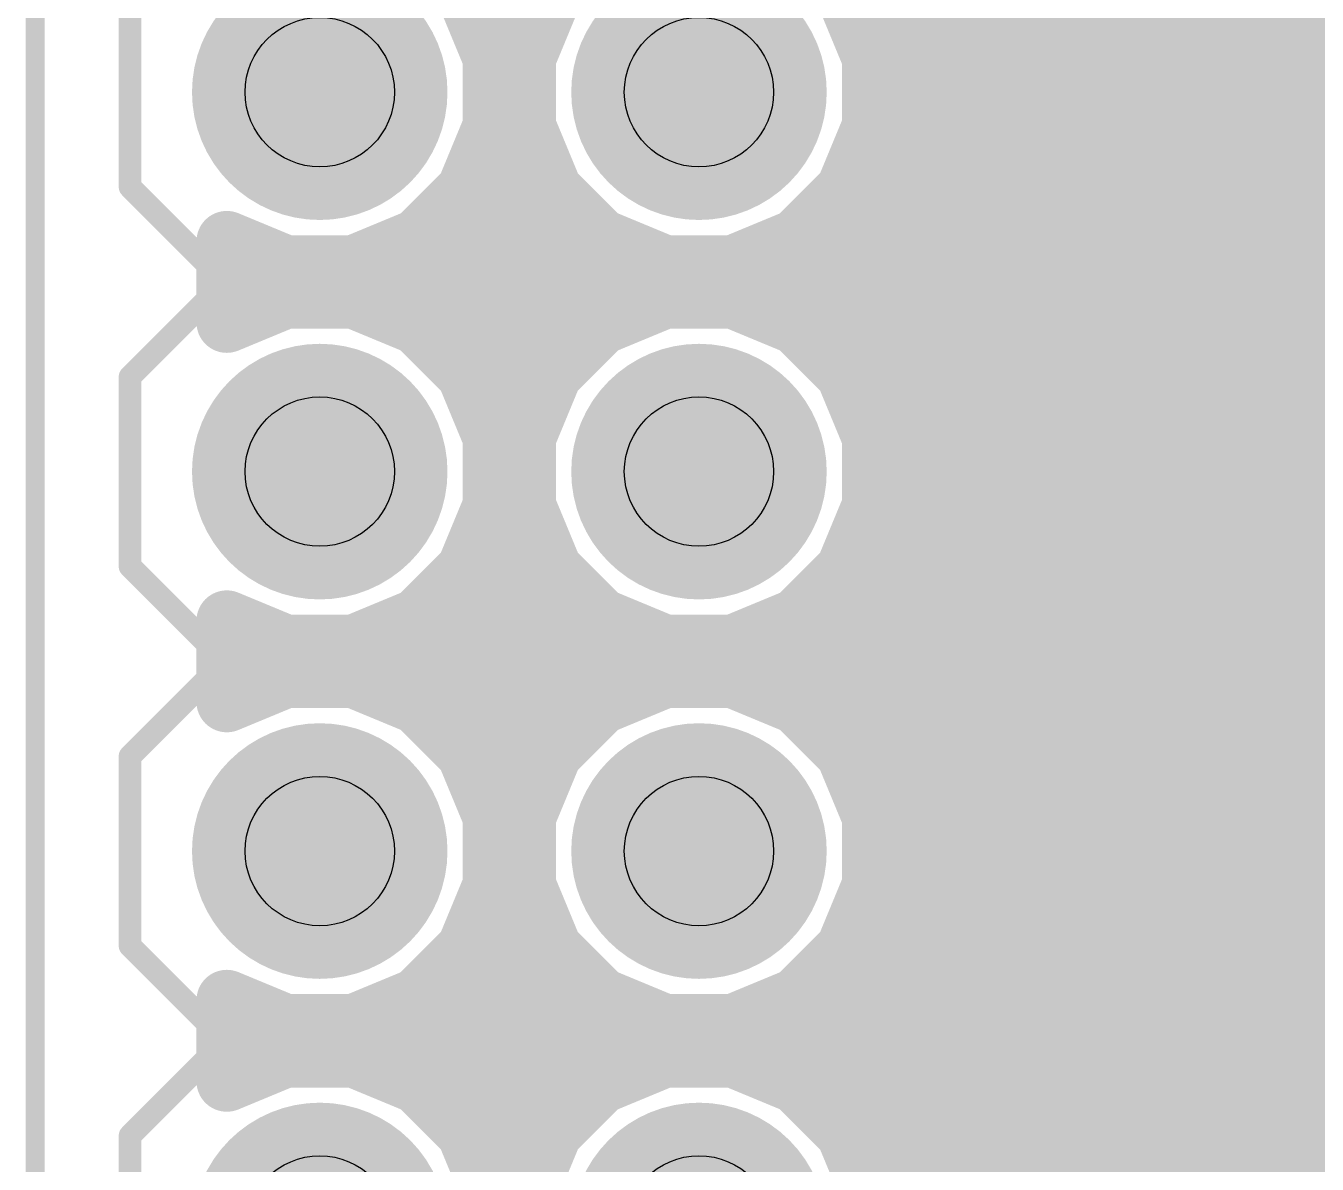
# Model space of a CAD drawing. Extents: x -0.1 to 54.7, y 0 to 86.4.
# Drawn here: x -0.06 to 8.59, y 24.57 to 32.19 of the extents above; entities that cross this region are included whole.
import ezdxf

# ---------------------------------------------------------------- set-up
doc = ezdxf.new("R2010")
doc.units = 0
for name, color, linetype in [('1', 22, 'CONTINUOUS'), ('16', 175, 'CONTINUOUS'), ('17', 82, 'CONTINUOUS'), ('20', 7, 'CONTINUOUS'), ('21', 253, 'CONTINUOUS'), ('29', 253, 'CONTINUOUS'), ('30', 253, 'CONTINUOUS'), ('44', 253, 'CONTINUOUS'), ('51', 253, 'CONTINUOUS')]:
    doc.layers.add(name, color=color, linetype=linetype)

# ---------------------------------------------------------------- blocks, each defined once
blk = doc.blocks.new('RECT')
blk.add_solid([(-0.5, -0.5), (0.5, -0.5), (-0.5, 0.5), (0.5, 0.5)])
blk = doc.blocks.new('ROUNDP')
at = {"const_width": 0.5}
blk.add_lwpolyline([(0, -0.25, 1), (0, 0.25, 1), (0, -0.25)], format="xyb", dxfattribs=at)

msp = doc.modelspace()

# ---------------------------------------------------------------- linework, layer by layer
at = {"layer": '1', "const_width": 0.4064}
for points in [[(3.0654, 31.9808), (2.8887, 32.4073)], [(3.4613, 32.4073), (3.2846, 31.9808)], [(5.6054, 31.9808), (5.4287, 32.4073)], [(3.0137, 32.1056), (3.3363, 32.1056)], [(5.5537, 32.1056), (15.4686, 32.1056)], [(3.0654, 31.5192), (3.0654, 31.9808)], [(3.2846, 31.9808), (3.2846, 31.5192)], [(5.6054, 31.5192), (5.6054, 31.9808)], [(3.0654, 31.6992), (3.2846, 31.6992)], [(5.6054, 31.6992), (15.4686, 31.6992)], [(2.8887, 31.0927), (3.0654, 31.5192)], [(3.2846, 31.5192), (3.4613, 31.0927)], [(5.4287, 31.0927), (5.6054, 31.5192)], [(2.9716, 31.2928), (3.3784, 31.2928)], [(5.5116, 31.2928), (15.4686, 31.2928)], [(2.5623, 30.7663), (2.8887, 31.0927)], [(3.4613, 31.0927), (3.7877, 30.7663)], [(5.1023, 30.7663), (5.4287, 31.0927)], [(2.6825, 30.8864), (3.6675, 30.8864)], [(5.2225, 30.8864), (15.4686, 30.8864)], [(2.1358, 30.5896), (2.5623, 30.7663)], [(3.7877, 30.7663), (4.2142, 30.5896)], [(4.6758, 30.5896), (5.1023, 30.7663)], [(1.2827, 30.2082), (1.2827, 30.7518)], [(1.2827, 30.7518), (1.6742, 30.5896)], [(1.6742, 30.5896), (2.1358, 30.5896)], [(4.2142, 30.5896), (4.6758, 30.5896)], [(1.2827, 30.48), (15.4686, 30.48)], [(1.6742, 30.3704), (1.2827, 30.2082)], [(2.1358, 30.3704), (1.6742, 30.3704)], [(2.5623, 30.1937), (2.1358, 30.3704)], [(4.2142, 30.3704), (3.7877, 30.1937)], [(4.6758, 30.3704), (4.2142, 30.3704)], [(5.1023, 30.1937), (4.6758, 30.3704)], [(2.8887, 29.8673), (2.5623, 30.1937)], [(3.7877, 30.1937), (3.4613, 29.8673)], [(5.4287, 29.8673), (5.1023, 30.1937)], [(2.6825, 30.0736), (3.6675, 30.0736)], [(5.2225, 30.0736), (15.4686, 30.0736)], [(3.0654, 29.4408), (2.8887, 29.8673)], [(3.4613, 29.8673), (3.2846, 29.4408)], [(5.6054, 29.4408), (5.4287, 29.8673)], [(2.9716, 29.6672), (3.3784, 29.6672)], [(5.5116, 29.6672), (15.4686, 29.6672)], [(3.0654, 28.9792), (3.0654, 29.4408)], [(3.2846, 29.4408), (3.2846, 28.9792)], [(5.6054, 28.9792), (5.6054, 29.4408)], [(3.0654, 29.2608), (3.2846, 29.2608)], [(5.6054, 29.2608), (15.4686, 29.2608)], [(2.8887, 28.5527), (3.0654, 28.9792)], [(3.2846, 28.9792), (3.4613, 28.5527)], [(5.4287, 28.5527), (5.6054, 28.9792)], [(3.0137, 28.8544), (3.3363, 28.8544)], [(5.5537, 28.8544), (15.5301, 28.8544)], [(2.5623, 28.2263), (2.8887, 28.5527)], [(3.4613, 28.5527), (3.7877, 28.2263)], [(5.1023, 28.2263), (5.4287, 28.5527)], [(2.7841, 28.448), (3.5659, 28.448)], [(5.3241, 28.448), (15.7992, 28.448)], [(1.2827, 27.6682), (1.2827, 28.2118)], [(1.2827, 28.2118), (1.6742, 28.0496)], [(2.1358, 28.0496), (2.5623, 28.2263)], [(3.7877, 28.2263), (4.2142, 28.0496)], [(4.6758, 28.0496), (5.1023, 28.2263)], [(1.2827, 28.0416), (16.2056, 28.0416)], [(1.6742, 28.0496), (2.1358, 28.0496)], [(4.2142, 28.0496), (4.6758, 28.0496)], [(1.6742, 27.8304), (1.2827, 27.6682)], [(2.1358, 27.8304), (1.6742, 27.8304)], [(2.5623, 27.6537), (2.1358, 27.8304)], [(4.2142, 27.8304), (3.7877, 27.6537)], [(4.6758, 27.8304), (4.2142, 27.8304)], [(5.1023, 27.6537), (4.6758, 27.8304)], [(2.8887, 27.3273), (2.5623, 27.6537)], [(3.7877, 27.6537), (3.4613, 27.3273)], [(5.4287, 27.3273), (5.1023, 27.6537)], [(2.5809, 27.6352), (3.7691, 27.6352)], [(5.1208, 27.6352), (16.612, 27.6352)], [(3.0654, 26.9008), (2.8887, 27.3273)], [(3.4613, 27.3273), (3.2846, 26.9008)], [(5.6054, 26.9008), (5.4287, 27.3273)], [(2.9295, 27.2288), (3.4205, 27.2288)], [(5.4695, 27.2288), (17.0184, 27.2288)], [(3.0654, 26.4392), (3.0654, 26.9008)], [(3.2846, 26.9008), (3.2846, 26.4392)], [(5.6054, 26.4392), (5.6054, 26.9008)], [(3.0654, 26.8224), (3.2846, 26.8224)], [(5.6054, 26.8224), (17.4248, 26.8224)], [(2.8887, 26.0127), (3.0654, 26.4392)], [(3.2846, 26.4392), (3.4613, 26.0127)], [(5.4287, 26.0127), (5.6054, 26.4392)], [(3.0558, 26.416), (3.2942, 26.416)], [(5.5958, 26.416), (17.8312, 26.416)], [(2.5623, 25.6863), (2.8887, 26.0127)], [(2.8857, 26.0096), (3.4643, 26.0096)], [(3.4613, 26.0127), (3.7877, 25.6863)], [(5.1023, 25.6863), (5.4287, 26.0127)], [(5.4257, 26.0096), (18.2376, 26.0096)], [(1.2827, 25.1282), (1.2827, 25.6718)], [(1.2827, 25.6718), (1.6742, 25.5096)], [(2.1358, 25.5096), (2.5623, 25.6863)], [(3.7877, 25.6863), (4.2142, 25.5096)], [(4.6758, 25.5096), (5.1023, 25.6863)], [(1.2827, 25.6032), (1.4482, 25.6032)], [(2.3618, 25.6032), (3.9882, 25.6032)], [(4.9018, 25.6032), (46.584, 25.6032)], [(1.6742, 25.5096), (2.1358, 25.5096)], [(4.2142, 25.5096), (4.6758, 25.5096)], [(1.6742, 25.2904), (1.2827, 25.1282)], [(2.1358, 25.2904), (1.6742, 25.2904)], [(2.5623, 25.1137), (2.1358, 25.2904)], [(4.2142, 25.2904), (3.7877, 25.1137)], [(4.6758, 25.2904), (4.2142, 25.2904)], [(5.1023, 25.1137), (4.6758, 25.2904)], [(1.2827, 25.1968), (1.4482, 25.1968)], [(2.3618, 25.1968), (3.9882, 25.1968)], [(4.9018, 25.1968), (46.9904, 25.1968)], [(2.8887, 24.7873), (2.5623, 25.1137)], [(3.7877, 25.1137), (3.4613, 24.7873)], [(5.4287, 24.7873), (5.1023, 25.1137)], [(2.8857, 24.7904), (3.4643, 24.7904)], [(3.0654, 24.3608), (2.8887, 24.7873)], [(3.4613, 24.7873), (3.2846, 24.3608)], [(5.4257, 24.7904), (47.3968, 24.7904)], [(5.6054, 24.3608), (5.4287, 24.7873)], [(3.0558, 24.384), (3.2942, 24.384)], [(5.5958, 24.384), (47.8032, 24.384)]]:
    msp.add_lwpolyline(points, dxfattribs=at)
at = {"layer": '1', "const_width": 0.2032}
for points in [[(3.0137, 32.2072, 1), (3.0137, 32.004)], [(3.3363, 32.004, 1), (3.3363, 32.2072)], [(5.5537, 32.2072, 1), (5.5537, 32.004)], [(3.167, 31.9808, 1), (2.9638, 31.9808)], [(3.3862, 31.9808, 1), (3.183, 31.9808)], [(5.707, 31.9808, 1), (5.5038, 31.9808)], [(2.9715, 31.9419, 1), (3.1593, 32.0197)], [(3.1907, 32.0197, 1), (3.3785, 31.9419)], [(5.5115, 31.9419, 1), (5.6993, 32.0197)], [(3.0654, 31.8008, 1), (3.0654, 31.5976)], [(3.2846, 31.5976, 1), (3.2846, 31.8008)], [(5.6054, 31.8008, 1), (5.6054, 31.5976)], [(3.1593, 31.4803, 1), (2.9715, 31.5581)], [(3.3785, 31.5581, 1), (3.1907, 31.4803)], [(5.6993, 31.4803, 1), (5.5115, 31.5581)], [(2.9638, 31.5192, 1), (3.167, 31.5192)], [(3.183, 31.5192, 1), (3.3862, 31.5192)], [(5.5038, 31.5192, 1), (5.707, 31.5192)], [(2.9716, 31.3944, 1), (2.9716, 31.1912)], [(3.3784, 31.1912, 1), (3.3784, 31.3944)], [(5.5116, 31.3944, 1), (5.5116, 31.1912)], [(2.7949, 31.1316, 1), (2.9826, 31.0538)], [(2.9606, 31.0208, 1), (2.8169, 31.1645)], [(3.5331, 31.1645, 1), (3.3894, 31.0208)], [(3.3674, 31.0538, 1), (3.5551, 31.1316)], [(5.3349, 31.1316, 1), (5.5226, 31.0538)], [(5.5006, 31.0208, 1), (5.3569, 31.1645)], [(2.6825, 30.988, 1), (2.6825, 30.7848)], [(3.6675, 30.7848, 1), (3.6675, 30.988)], [(5.2225, 30.988, 1), (5.2225, 30.7848)], [(2.6012, 30.6724, 1), (2.5234, 30.8601)], [(3.8266, 30.8601, 1), (3.7488, 30.6724)], [(5.1412, 30.6724, 1), (5.0634, 30.8601)], [(1.3843, 30.7518, 1), (1.1811, 30.7518)], [(1.3216, 30.8456, 1), (1.2438, 30.6579)], [(2.4905, 30.8381, 1), (2.6342, 30.6944)], [(3.7158, 30.6944, 1), (3.8595, 30.8381)], [(5.0305, 30.8381, 1), (5.1742, 30.6944)], [(1.6742, 30.6912, 1), (1.6742, 30.488)], [(2.1358, 30.488, 1), (2.1358, 30.6912)], [(4.2142, 30.6912, 1), (4.2142, 30.488)], [(4.6758, 30.488, 1), (4.6758, 30.6912)], [(1.6353, 30.4957, 1), (1.7131, 30.6835)], [(2.0969, 30.6835, 1), (2.1747, 30.4957)], [(4.1753, 30.4957, 1), (4.2531, 30.6835)], [(4.6369, 30.6835, 1), (4.7147, 30.4957)], [(1.2827, 30.5816, 1), (1.2827, 30.3784)], [(1.6742, 30.472, 1), (1.6742, 30.2688)], [(1.7131, 30.2765, 1), (1.6353, 30.4643)], [(2.1747, 30.4643, 1), (2.0969, 30.2765)], [(2.1358, 30.2688, 1), (2.1358, 30.472)], [(4.2142, 30.472, 1), (4.2142, 30.2688)], [(4.2531, 30.2765, 1), (4.1753, 30.4643)], [(4.7147, 30.4643, 1), (4.6369, 30.2765)], [(4.6758, 30.2688, 1), (4.6758, 30.472)], [(1.2438, 30.3021, 1), (1.3216, 30.1144)], [(2.6342, 30.2656, 1), (2.4905, 30.1219)], [(2.5234, 30.0999, 1), (2.6012, 30.2876)], [(3.7488, 30.2876, 1), (3.8266, 30.0999)], [(3.8595, 30.1219, 1), (3.7158, 30.2656)], [(5.1742, 30.2656, 1), (5.0305, 30.1219)], [(5.0634, 30.0999, 1), (5.1412, 30.2876)], [(1.1811, 30.2082, 1), (1.3843, 30.2082)], [(2.6825, 30.1752, 1), (2.6825, 29.972)], [(3.6675, 29.972, 1), (3.6675, 30.1752)], [(5.2225, 30.1752, 1), (5.2225, 29.972)], [(2.9826, 29.9062, 1), (2.7949, 29.8284)], [(2.8169, 29.7955, 1), (2.9606, 29.9392)], [(3.3894, 29.9392, 1), (3.5331, 29.7955)], [(3.5551, 29.8284, 1), (3.3674, 29.9062)], [(5.5226, 29.9062, 1), (5.3349, 29.8284)], [(5.3569, 29.7955, 1), (5.5006, 29.9392)], [(2.9716, 29.7688, 1), (2.9716, 29.5656)], [(3.3784, 29.5656, 1), (3.3784, 29.7688)], [(5.5116, 29.7688, 1), (5.5116, 29.5656)], [(3.167, 29.4408, 1), (2.9638, 29.4408)], [(2.9715, 29.4019, 1), (3.1593, 29.4797)], [(3.3862, 29.4408, 1), (3.183, 29.4408)], [(3.1907, 29.4797, 1), (3.3785, 29.4019)], [(5.707, 29.4408, 1), (5.5038, 29.4408)], [(5.5115, 29.4019, 1), (5.6993, 29.4797)], [(3.0654, 29.3624, 1), (3.0654, 29.1592)], [(3.2846, 29.1592, 1), (3.2846, 29.3624)], [(5.6054, 29.3624, 1), (5.6054, 29.1592)], [(3.1593, 28.9403, 1), (2.9715, 29.0181)], [(3.3785, 29.0181, 1), (3.1907, 28.9403)], [(5.6993, 28.9403, 1), (5.5115, 29.0181)], [(2.9638, 28.9792, 1), (3.167, 28.9792)], [(3.183, 28.9792, 1), (3.3862, 28.9792)], [(5.5038, 28.9792, 1), (5.707, 28.9792)], [(3.0137, 28.956, 1), (3.0137, 28.7528)], [(3.3363, 28.7528, 1), (3.3363, 28.956)], [(5.5537, 28.956, 1), (5.5537, 28.7528)], [(2.9606, 28.4808, 1), (2.8169, 28.6245)], [(3.5331, 28.6245, 1), (3.3894, 28.4808)], [(5.5006, 28.4808, 1), (5.3569, 28.6245)], [(2.7841, 28.5496, 1), (2.7841, 28.3464)], [(2.7949, 28.5916, 1), (2.9826, 28.5138)], [(3.3674, 28.5138, 1), (3.5551, 28.5916)], [(3.5659, 28.3464, 1), (3.5659, 28.5496)], [(5.3241, 28.5496, 1), (5.3241, 28.3464)], [(5.3349, 28.5916, 1), (5.5226, 28.5138)], [(1.3843, 28.2118, 1), (1.1811, 28.2118)], [(1.3216, 28.3056, 1), (1.2438, 28.1179)], [(2.4905, 28.2981, 1), (2.6342, 28.1544)], [(2.6012, 28.1324, 1), (2.5234, 28.3201)], [(3.8266, 28.3201, 1), (3.7488, 28.1324)], [(3.7158, 28.1544, 1), (3.8595, 28.2981)], [(5.0305, 28.2981, 1), (5.1742, 28.1544)], [(5.1412, 28.1324, 1), (5.0634, 28.3201)], [(1.2827, 28.1432, 1), (1.2827, 27.94)], [(1.6742, 28.1512, 1), (1.6742, 27.948)], [(1.6353, 27.9557, 1), (1.7131, 28.1435)], [(2.0969, 28.1435, 1), (2.1747, 27.9557)], [(2.1358, 27.948, 1), (2.1358, 28.1512)], [(4.2142, 28.1512, 1), (4.2142, 27.948)], [(4.1753, 27.9557, 1), (4.2531, 28.1435)], [(4.6369, 28.1435, 1), (4.7147, 27.9557)], [(4.6758, 27.948, 1), (4.6758, 28.1512)], [(1.6742, 27.932, 1), (1.6742, 27.7288)], [(1.7131, 27.7365, 1), (1.6353, 27.9243)], [(2.1747, 27.9243, 1), (2.0969, 27.7365)], [(2.1358, 27.7288, 1), (2.1358, 27.932)], [(4.2142, 27.932, 1), (4.2142, 27.7288)], [(4.2531, 27.7365, 1), (4.1753, 27.9243)], [(4.7147, 27.9243, 1), (4.6369, 27.7365)], [(4.6758, 27.7288, 1), (4.6758, 27.932)], [(1.2438, 27.7621, 1), (1.3216, 27.5744)], [(2.6342, 27.7256, 1), (2.4905, 27.5819)], [(3.8595, 27.5819, 1), (3.7158, 27.7256)], [(5.1742, 27.7256, 1), (5.0305, 27.5819)], [(1.1811, 27.6682, 1), (1.3843, 27.6682)], [(2.5809, 27.7368, 1), (2.5809, 27.5336)], [(2.5234, 27.5599, 1), (2.6012, 27.7476)], [(3.7488, 27.7476, 1), (3.8266, 27.5599)], [(3.7691, 27.5336, 1), (3.7691, 27.7368)], [(5.1208, 27.7368, 1), (5.1208, 27.5336)], [(5.0634, 27.5599, 1), (5.1412, 27.7476)], [(2.9826, 27.3662, 1), (2.7949, 27.2884)], [(3.5551, 27.2884, 1), (3.3674, 27.3662)], [(5.5226, 27.3662, 1), (5.3349, 27.2884)], [(2.8169, 27.2555, 1), (2.9606, 27.3992)], [(2.9295, 27.3304, 1), (2.9295, 27.1272)], [(3.3894, 27.3992, 1), (3.5331, 27.2555)], [(3.4205, 27.1272, 1), (3.4205, 27.3304)], [(5.3569, 27.2555, 1), (5.5006, 27.3992)], [(5.4695, 27.3304, 1), (5.4695, 27.1272)], [(3.167, 26.9008, 1), (2.9638, 26.9008)], [(3.3862, 26.9008, 1), (3.183, 26.9008)], [(5.707, 26.9008, 1), (5.5038, 26.9008)], [(3.0654, 26.924, 1), (3.0654, 26.7208)], [(2.9715, 26.8619, 1), (3.1593, 26.9397)], [(3.1907, 26.9397, 1), (3.3785, 26.8619)], [(3.2846, 26.7208, 1), (3.2846, 26.924)], [(5.6054, 26.924, 1), (5.6054, 26.7208)], [(5.5115, 26.8619, 1), (5.6993, 26.9397)], [(3.1593, 26.4003, 1), (2.9715, 26.4781)], [(3.3785, 26.4781, 1), (3.1907, 26.4003)], [(5.6993, 26.4003, 1), (5.5115, 26.4781)], [(3.0558, 26.5176, 1), (3.0558, 26.3144)], [(3.2942, 26.3144, 1), (3.2942, 26.5176)], [(5.5958, 26.5176, 1), (5.5958, 26.3144)], [(2.9638, 26.4392, 1), (3.167, 26.4392)], [(3.183, 26.4392, 1), (3.3862, 26.4392)], [(5.5038, 26.4392, 1), (5.707, 26.4392)], [(2.8857, 26.1112, 1), (2.8857, 25.908)], [(2.9606, 25.9408, 1), (2.8169, 26.0845)], [(3.5331, 26.0845, 1), (3.3894, 25.9408)], [(3.4643, 25.908, 1), (3.4643, 26.1112)], [(5.4257, 26.1112, 1), (5.4257, 25.908)], [(5.5006, 25.9408, 1), (5.3569, 26.0845)], [(2.7949, 26.0516, 1), (2.9826, 25.9738)], [(3.3674, 25.9738, 1), (3.5551, 26.0516)], [(5.3349, 26.0516, 1), (5.5226, 25.9738)], [(1.3843, 25.6718, 1), (1.1811, 25.6718)], [(1.3216, 25.7656, 1), (1.2438, 25.5779)], [(2.6012, 25.5924, 1), (2.5234, 25.7801)], [(3.8266, 25.7801, 1), (3.7488, 25.5924)], [(5.1412, 25.5924, 1), (5.0634, 25.7801)], [(1.2827, 25.7048, 1), (1.2827, 25.5016)], [(1.4482, 25.5016, 1), (1.4482, 25.7048)], [(2.3618, 25.7048, 1), (2.3618, 25.5016)], [(2.4905, 25.7581, 1), (2.6342, 25.6144)], [(3.7158, 25.6144, 1), (3.8595, 25.7581)], [(3.9882, 25.5016, 1), (3.9882, 25.7048)], [(4.9018, 25.7048, 1), (4.9018, 25.5016)], [(5.0305, 25.7581, 1), (5.1742, 25.6144)], [(1.6742, 25.6112, 1), (1.6742, 25.408)], [(1.6353, 25.4157, 1), (1.7131, 25.6035)], [(2.0969, 25.6035, 1), (2.1747, 25.4157)], [(2.1358, 25.408, 1), (2.1358, 25.6112)], [(4.2142, 25.6112, 1), (4.2142, 25.408)], [(4.1753, 25.4157, 1), (4.2531, 25.6035)], [(4.6369, 25.6035, 1), (4.7147, 25.4157)], [(4.6758, 25.408, 1), (4.6758, 25.6112)], [(1.6742, 25.392, 1), (1.6742, 25.1888)], [(1.7131, 25.1965, 1), (1.6353, 25.3843)], [(2.1747, 25.3843, 1), (2.0969, 25.1965)], [(2.1358, 25.1888, 1), (2.1358, 25.392)], [(4.2142, 25.392, 1), (4.2142, 25.1888)], [(4.2531, 25.1965, 1), (4.1753, 25.3843)], [(4.7147, 25.3843, 1), (4.6369, 25.1965)], [(4.6758, 25.1888, 1), (4.6758, 25.392)], [(1.2827, 25.2984, 1), (1.2827, 25.0952)], [(1.4482, 25.0952, 1), (1.4482, 25.2984)], [(2.3618, 25.2984, 1), (2.3618, 25.0952)], [(3.9882, 25.0952, 1), (3.9882, 25.2984)], [(4.9018, 25.2984, 1), (4.9018, 25.0952)], [(1.2438, 25.2221, 1), (1.3216, 25.0344)], [(2.6342, 25.1856, 1), (2.4905, 25.0419)], [(2.5234, 25.0199, 1), (2.6012, 25.2076)], [(3.7488, 25.2076, 1), (3.8266, 25.0199)], [(3.8595, 25.0419, 1), (3.7158, 25.1856)], [(5.1742, 25.1856, 1), (5.0305, 25.0419)], [(5.0634, 25.0199, 1), (5.1412, 25.2076)], [(1.1811, 25.1282, 1), (1.3843, 25.1282)], [(2.8857, 24.892, 1), (2.8857, 24.6888)], [(2.9826, 24.8262, 1), (2.7949, 24.7484)], [(2.8169, 24.7155, 1), (2.9606, 24.8592)], [(3.3894, 24.8592, 1), (3.5331, 24.7155)], [(3.5551, 24.7484, 1), (3.3674, 24.8262)], [(3.4643, 24.6888, 1), (3.4643, 24.892)], [(5.4257, 24.892, 1), (5.4257, 24.6888)], [(5.5226, 24.8262, 1), (5.3349, 24.7484)], [(5.3569, 24.7155, 1), (5.5006, 24.8592)], [(3.0558, 24.4856, 1), (3.0558, 24.2824)], [(3.2942, 24.2824, 1), (3.2942, 24.4856)], [(5.5958, 24.4856, 1), (5.5958, 24.2824)]]:
    msp.add_lwpolyline(points, format="xyb", dxfattribs=at)
at = {"layer": '16', "const_width": 0.4064}
for points in [[(3.0654, 31.9808), (2.8887, 32.4073)], [(3.4613, 32.4073), (3.2846, 31.9808)], [(5.6054, 31.9808), (5.4287, 32.4073)], [(3.0137, 32.1056), (3.3363, 32.1056)], [(5.5537, 32.1056), (49.0563, 32.1056)], [(3.0654, 31.5192), (3.0654, 31.9808)], [(3.2846, 31.9808), (3.2846, 31.5192)], [(5.6054, 31.5192), (5.6054, 31.9808)], [(3.0654, 31.6992), (3.2846, 31.6992)], [(5.6054, 31.6992), (49.0046, 31.6992)], [(2.8887, 31.0927), (3.0654, 31.5192)], [(3.2846, 31.5192), (3.4613, 31.0927)], [(5.4287, 31.0927), (5.6054, 31.5192)], [(2.9716, 31.2928), (3.3784, 31.2928)], [(5.5116, 31.2928), (49.0984, 31.2928)], [(2.5623, 30.7663), (2.8887, 31.0927)], [(3.4613, 31.0927), (3.7877, 30.7663)], [(5.1023, 30.7663), (5.4287, 31.0927)], [(2.6825, 30.8864), (3.6675, 30.8864)], [(5.2225, 30.8864), (49.3875, 30.8864)], [(2.1358, 30.5896), (2.5623, 30.7663)], [(3.7877, 30.7663), (4.2142, 30.5896)], [(4.6758, 30.5896), (5.1023, 30.7663)], [(1.2827, 30.2082), (1.2827, 30.7518)], [(1.2827, 30.7518), (1.6742, 30.5896)], [(1.6742, 30.5896), (2.1358, 30.5896)], [(4.2142, 30.5896), (4.6758, 30.5896)], [(1.2827, 30.48), (53.3273, 30.48)], [(1.6742, 30.3704), (1.2827, 30.2082)], [(2.1358, 30.3704), (1.6742, 30.3704)], [(2.5623, 30.1937), (2.1358, 30.3704)], [(4.2142, 30.3704), (3.7877, 30.1937)], [(4.6758, 30.3704), (4.2142, 30.3704)], [(5.1023, 30.1937), (4.6758, 30.3704)], [(2.8887, 29.8673), (2.5623, 30.1937)], [(3.7877, 30.1937), (3.4613, 29.8673)], [(5.4287, 29.8673), (5.1023, 30.1937)], [(2.6825, 30.0736), (3.6675, 30.0736)], [(5.2225, 30.0736), (49.3875, 30.0736)], [(3.0654, 29.4408), (2.8887, 29.8673)], [(3.4613, 29.8673), (3.2846, 29.4408)], [(5.6054, 29.4408), (5.4287, 29.8673)], [(2.9716, 29.6672), (3.3784, 29.6672)], [(5.5116, 29.6672), (49.0984, 29.6672)], [(3.0654, 28.9792), (3.0654, 29.4408)], [(3.2846, 29.4408), (3.2846, 28.9792)], [(5.6054, 28.9792), (5.6054, 29.4408)], [(3.0654, 29.2608), (3.2846, 29.2608)], [(5.6054, 29.2608), (49.0046, 29.2608)], [(2.8887, 28.5527), (3.0654, 28.9792)], [(3.2846, 28.9792), (3.4613, 28.5527)], [(5.4287, 28.5527), (5.6054, 28.9792)], [(3.0137, 28.8544), (3.3363, 28.8544)], [(5.5537, 28.8544), (49.0563, 28.8544)], [(2.5623, 28.2263), (2.8887, 28.5527)], [(3.4613, 28.5527), (3.7877, 28.2263)], [(5.1023, 28.2263), (5.4287, 28.5527)], [(2.7841, 28.448), (3.5659, 28.448)], [(5.3241, 28.448), (49.2859, 28.448)], [(1.2827, 27.6682), (1.2827, 28.2118)], [(1.2827, 28.2118), (1.6742, 28.0496)], [(2.1358, 28.0496), (2.5623, 28.2263)], [(3.7877, 28.2263), (4.2142, 28.0496)], [(4.6758, 28.0496), (5.1023, 28.2263)], [(1.2827, 28.0416), (53.3273, 28.0416)], [(1.6742, 28.0496), (2.1358, 28.0496)], [(4.2142, 28.0496), (4.6758, 28.0496)], [(1.6742, 27.8304), (1.2827, 27.6682)], [(2.1358, 27.8304), (1.6742, 27.8304)], [(2.5623, 27.6537), (2.1358, 27.8304)], [(4.2142, 27.8304), (3.7877, 27.6537)], [(4.6758, 27.8304), (4.2142, 27.8304)], [(5.1023, 27.6537), (4.6758, 27.8304)], [(2.8887, 27.3273), (2.5623, 27.6537)], [(3.7877, 27.6537), (3.4613, 27.3273)], [(5.4287, 27.3273), (5.1023, 27.6537)], [(2.5809, 27.6352), (3.7691, 27.6352)], [(5.1208, 27.6352), (49.4891, 27.6352)], [(3.0654, 26.9008), (2.8887, 27.3273)], [(3.4613, 27.3273), (3.2846, 26.9008)], [(5.6054, 26.9008), (5.4287, 27.3273)], [(2.9295, 27.2288), (3.4205, 27.2288)], [(5.4695, 27.2288), (49.1405, 27.2288)], [(3.0654, 26.4392), (3.0654, 26.9008)], [(3.2846, 26.9008), (3.2846, 26.4392)], [(5.6054, 26.4392), (5.6054, 26.9008)], [(3.0654, 26.8224), (3.2846, 26.8224)], [(5.6054, 26.8224), (49.0046, 26.8224)], [(2.8887, 26.0127), (3.0654, 26.4392)], [(3.2846, 26.4392), (3.4613, 26.0127)], [(5.4287, 26.0127), (5.6054, 26.4392)], [(3.0558, 26.416), (3.2942, 26.416)], [(5.5958, 26.416), (49.0142, 26.416)], [(2.5623, 25.6863), (2.8887, 26.0127)], [(2.8857, 26.0096), (3.4643, 26.0096)], [(3.4613, 26.0127), (3.7877, 25.6863)], [(5.1023, 25.6863), (5.4287, 26.0127)], [(5.4257, 26.0096), (49.1843, 26.0096)], [(1.2827, 25.1282), (1.2827, 25.6718)], [(1.2827, 25.6718), (1.6742, 25.5096)], [(2.1358, 25.5096), (2.5623, 25.6863)], [(3.7877, 25.6863), (4.2142, 25.5096)], [(4.6758, 25.5096), (5.1023, 25.6863)], [(1.2827, 25.6032), (1.4482, 25.6032)], [(2.3618, 25.6032), (3.9882, 25.6032)], [(4.9018, 25.6032), (49.7082, 25.6032)], [(1.6742, 25.5096), (2.1358, 25.5096)], [(4.2142, 25.5096), (4.6758, 25.5096)], [(1.6742, 25.2904), (1.2827, 25.1282)], [(2.1358, 25.2904), (1.6742, 25.2904)], [(2.5623, 25.1137), (2.1358, 25.2904)], [(4.2142, 25.2904), (3.7877, 25.1137)], [(4.6758, 25.2904), (4.2142, 25.2904)], [(5.1023, 25.1137), (4.6758, 25.2904)], [(1.2827, 25.1968), (1.4482, 25.1968)], [(2.3618, 25.1968), (3.9882, 25.1968)], [(4.9018, 25.1968), (49.7082, 25.1968)], [(2.8887, 24.7873), (2.5623, 25.1137)], [(3.7877, 25.1137), (3.4613, 24.7873)], [(5.4287, 24.7873), (5.1023, 25.1137)], [(2.8857, 24.7904), (3.4643, 24.7904)], [(3.0654, 24.3608), (2.8887, 24.7873)], [(3.4613, 24.7873), (3.2846, 24.3608)], [(5.4257, 24.7904), (49.1843, 24.7904)], [(5.6054, 24.3608), (5.4287, 24.7873)], [(3.0558, 24.384), (3.2942, 24.384)], [(5.5958, 24.384), (49.0142, 24.384)]]:
    msp.add_lwpolyline(points, dxfattribs=at)
at = {"layer": '16', "const_width": 0.2032}
for points in [[(3.0137, 32.2072, 1), (3.0137, 32.004)], [(3.3363, 32.004, 1), (3.3363, 32.2072)], [(5.5537, 32.2072, 1), (5.5537, 32.004)], [(3.167, 31.9808, 1), (2.9638, 31.9808)], [(3.3862, 31.9808, 1), (3.183, 31.9808)], [(5.707, 31.9808, 1), (5.5038, 31.9808)], [(2.9715, 31.9419, 1), (3.1593, 32.0197)], [(3.1907, 32.0197, 1), (3.3785, 31.9419)], [(5.5115, 31.9419, 1), (5.6993, 32.0197)], [(3.0654, 31.8008, 1), (3.0654, 31.5976)], [(3.2846, 31.5976, 1), (3.2846, 31.8008)], [(5.6054, 31.8008, 1), (5.6054, 31.5976)], [(3.1593, 31.4803, 1), (2.9715, 31.5581)], [(3.3785, 31.5581, 1), (3.1907, 31.4803)], [(5.6993, 31.4803, 1), (5.5115, 31.5581)], [(2.9638, 31.5192, 1), (3.167, 31.5192)], [(3.183, 31.5192, 1), (3.3862, 31.5192)], [(5.5038, 31.5192, 1), (5.707, 31.5192)], [(2.9716, 31.3944, 1), (2.9716, 31.1912)], [(3.3784, 31.1912, 1), (3.3784, 31.3944)], [(5.5116, 31.3944, 1), (5.5116, 31.1912)], [(2.7949, 31.1316, 1), (2.9826, 31.0538)], [(2.9606, 31.0208, 1), (2.8169, 31.1645)], [(3.5331, 31.1645, 1), (3.3894, 31.0208)], [(3.3674, 31.0538, 1), (3.5551, 31.1316)], [(5.3349, 31.1316, 1), (5.5226, 31.0538)], [(5.5006, 31.0208, 1), (5.3569, 31.1645)], [(2.6825, 30.988, 1), (2.6825, 30.7848)], [(3.6675, 30.7848, 1), (3.6675, 30.988)], [(5.2225, 30.988, 1), (5.2225, 30.7848)], [(2.6012, 30.6724, 1), (2.5234, 30.8601)], [(3.8266, 30.8601, 1), (3.7488, 30.6724)], [(5.1412, 30.6724, 1), (5.0634, 30.8601)], [(1.3843, 30.7518, 1), (1.1811, 30.7518)], [(1.3216, 30.8456, 1), (1.2438, 30.6579)], [(2.4905, 30.8381, 1), (2.6342, 30.6944)], [(3.7158, 30.6944, 1), (3.8595, 30.8381)], [(5.0305, 30.8381, 1), (5.1742, 30.6944)], [(1.6742, 30.6912, 1), (1.6742, 30.488)], [(2.1358, 30.488, 1), (2.1358, 30.6912)], [(4.2142, 30.6912, 1), (4.2142, 30.488)], [(4.6758, 30.488, 1), (4.6758, 30.6912)], [(1.6353, 30.4957, 1), (1.7131, 30.6835)], [(2.0969, 30.6835, 1), (2.1747, 30.4957)], [(4.1753, 30.4957, 1), (4.2531, 30.6835)], [(4.6369, 30.6835, 1), (4.7147, 30.4957)], [(1.2827, 30.5816, 1), (1.2827, 30.3784)], [(1.6742, 30.472, 1), (1.6742, 30.2688)], [(1.7131, 30.2765, 1), (1.6353, 30.4643)], [(2.1747, 30.4643, 1), (2.0969, 30.2765)], [(2.1358, 30.2688, 1), (2.1358, 30.472)], [(4.2142, 30.472, 1), (4.2142, 30.2688)], [(4.2531, 30.2765, 1), (4.1753, 30.4643)], [(4.7147, 30.4643, 1), (4.6369, 30.2765)], [(4.6758, 30.2688, 1), (4.6758, 30.472)], [(1.2438, 30.3021, 1), (1.3216, 30.1144)], [(2.6342, 30.2656, 1), (2.4905, 30.1219)], [(2.5234, 30.0999, 1), (2.6012, 30.2876)], [(3.7488, 30.2876, 1), (3.8266, 30.0999)], [(3.8595, 30.1219, 1), (3.7158, 30.2656)], [(5.1742, 30.2656, 1), (5.0305, 30.1219)], [(5.0634, 30.0999, 1), (5.1412, 30.2876)], [(1.1811, 30.2082, 1), (1.3843, 30.2082)], [(2.6825, 30.1752, 1), (2.6825, 29.972)], [(3.6675, 29.972, 1), (3.6675, 30.1752)], [(5.2225, 30.1752, 1), (5.2225, 29.972)], [(2.9826, 29.9062, 1), (2.7949, 29.8284)], [(2.8169, 29.7955, 1), (2.9606, 29.9392)], [(3.3894, 29.9392, 1), (3.5331, 29.7955)], [(3.5551, 29.8284, 1), (3.3674, 29.9062)], [(5.5226, 29.9062, 1), (5.3349, 29.8284)], [(5.3569, 29.7955, 1), (5.5006, 29.9392)], [(2.9716, 29.7688, 1), (2.9716, 29.5656)], [(3.3784, 29.5656, 1), (3.3784, 29.7688)], [(5.5116, 29.7688, 1), (5.5116, 29.5656)], [(3.167, 29.4408, 1), (2.9638, 29.4408)], [(2.9715, 29.4019, 1), (3.1593, 29.4797)], [(3.3862, 29.4408, 1), (3.183, 29.4408)], [(3.1907, 29.4797, 1), (3.3785, 29.4019)], [(5.707, 29.4408, 1), (5.5038, 29.4408)], [(5.5115, 29.4019, 1), (5.6993, 29.4797)], [(3.0654, 29.3624, 1), (3.0654, 29.1592)], [(3.2846, 29.1592, 1), (3.2846, 29.3624)], [(5.6054, 29.3624, 1), (5.6054, 29.1592)], [(3.1593, 28.9403, 1), (2.9715, 29.0181)], [(3.3785, 29.0181, 1), (3.1907, 28.9403)], [(5.6993, 28.9403, 1), (5.5115, 29.0181)], [(2.9638, 28.9792, 1), (3.167, 28.9792)], [(3.183, 28.9792, 1), (3.3862, 28.9792)], [(5.5038, 28.9792, 1), (5.707, 28.9792)], [(3.0137, 28.956, 1), (3.0137, 28.7528)], [(3.3363, 28.7528, 1), (3.3363, 28.956)], [(5.5537, 28.956, 1), (5.5537, 28.7528)], [(2.9606, 28.4808, 1), (2.8169, 28.6245)], [(3.5331, 28.6245, 1), (3.3894, 28.4808)], [(5.5006, 28.4808, 1), (5.3569, 28.6245)], [(2.7841, 28.5496, 1), (2.7841, 28.3464)], [(2.7949, 28.5916, 1), (2.9826, 28.5138)], [(3.3674, 28.5138, 1), (3.5551, 28.5916)], [(3.5659, 28.3464, 1), (3.5659, 28.5496)], [(5.3241, 28.5496, 1), (5.3241, 28.3464)], [(5.3349, 28.5916, 1), (5.5226, 28.5138)], [(1.3843, 28.2118, 1), (1.1811, 28.2118)], [(1.3216, 28.3056, 1), (1.2438, 28.1179)], [(2.4905, 28.2981, 1), (2.6342, 28.1544)], [(2.6012, 28.1324, 1), (2.5234, 28.3201)], [(3.8266, 28.3201, 1), (3.7488, 28.1324)], [(3.7158, 28.1544, 1), (3.8595, 28.2981)], [(5.0305, 28.2981, 1), (5.1742, 28.1544)], [(5.1412, 28.1324, 1), (5.0634, 28.3201)], [(1.2827, 28.1432, 1), (1.2827, 27.94)], [(1.6742, 28.1512, 1), (1.6742, 27.948)], [(1.6353, 27.9557, 1), (1.7131, 28.1435)], [(2.0969, 28.1435, 1), (2.1747, 27.9557)], [(2.1358, 27.948, 1), (2.1358, 28.1512)], [(4.2142, 28.1512, 1), (4.2142, 27.948)], [(4.1753, 27.9557, 1), (4.2531, 28.1435)], [(4.6369, 28.1435, 1), (4.7147, 27.9557)], [(4.6758, 27.948, 1), (4.6758, 28.1512)], [(1.6742, 27.932, 1), (1.6742, 27.7288)], [(1.7131, 27.7365, 1), (1.6353, 27.9243)], [(2.1747, 27.9243, 1), (2.0969, 27.7365)], [(2.1358, 27.7288, 1), (2.1358, 27.932)], [(4.2142, 27.932, 1), (4.2142, 27.7288)], [(4.2531, 27.7365, 1), (4.1753, 27.9243)], [(4.7147, 27.9243, 1), (4.6369, 27.7365)], [(4.6758, 27.7288, 1), (4.6758, 27.932)], [(1.2438, 27.7621, 1), (1.3216, 27.5744)], [(2.6342, 27.7256, 1), (2.4905, 27.5819)], [(3.8595, 27.5819, 1), (3.7158, 27.7256)], [(5.1742, 27.7256, 1), (5.0305, 27.5819)], [(1.1811, 27.6682, 1), (1.3843, 27.6682)], [(2.5809, 27.7368, 1), (2.5809, 27.5336)], [(2.5234, 27.5599, 1), (2.6012, 27.7476)], [(3.7488, 27.7476, 1), (3.8266, 27.5599)], [(3.7691, 27.5336, 1), (3.7691, 27.7368)], [(5.1208, 27.7368, 1), (5.1208, 27.5336)], [(5.0634, 27.5599, 1), (5.1412, 27.7476)], [(2.9826, 27.3662, 1), (2.7949, 27.2884)], [(3.5551, 27.2884, 1), (3.3674, 27.3662)], [(5.5226, 27.3662, 1), (5.3349, 27.2884)], [(2.8169, 27.2555, 1), (2.9606, 27.3992)], [(2.9295, 27.3304, 1), (2.9295, 27.1272)], [(3.3894, 27.3992, 1), (3.5331, 27.2555)], [(3.4205, 27.1272, 1), (3.4205, 27.3304)], [(5.3569, 27.2555, 1), (5.5006, 27.3992)], [(5.4695, 27.3304, 1), (5.4695, 27.1272)], [(3.167, 26.9008, 1), (2.9638, 26.9008)], [(3.3862, 26.9008, 1), (3.183, 26.9008)], [(5.707, 26.9008, 1), (5.5038, 26.9008)], [(3.0654, 26.924, 1), (3.0654, 26.7208)], [(2.9715, 26.8619, 1), (3.1593, 26.9397)], [(3.1907, 26.9397, 1), (3.3785, 26.8619)], [(3.2846, 26.7208, 1), (3.2846, 26.924)], [(5.6054, 26.924, 1), (5.6054, 26.7208)], [(5.5115, 26.8619, 1), (5.6993, 26.9397)], [(3.1593, 26.4003, 1), (2.9715, 26.4781)], [(3.3785, 26.4781, 1), (3.1907, 26.4003)], [(5.6993, 26.4003, 1), (5.5115, 26.4781)], [(3.0558, 26.5176, 1), (3.0558, 26.3144)], [(3.2942, 26.3144, 1), (3.2942, 26.5176)], [(5.5958, 26.5176, 1), (5.5958, 26.3144)], [(2.9638, 26.4392, 1), (3.167, 26.4392)], [(3.183, 26.4392, 1), (3.3862, 26.4392)], [(5.5038, 26.4392, 1), (5.707, 26.4392)], [(2.8857, 26.1112, 1), (2.8857, 25.908)], [(2.9606, 25.9408, 1), (2.8169, 26.0845)], [(3.5331, 26.0845, 1), (3.3894, 25.9408)], [(3.4643, 25.908, 1), (3.4643, 26.1112)], [(5.4257, 26.1112, 1), (5.4257, 25.908)], [(5.5006, 25.9408, 1), (5.3569, 26.0845)], [(2.7949, 26.0516, 1), (2.9826, 25.9738)], [(3.3674, 25.9738, 1), (3.5551, 26.0516)], [(5.3349, 26.0516, 1), (5.5226, 25.9738)], [(1.3843, 25.6718, 1), (1.1811, 25.6718)], [(1.3216, 25.7656, 1), (1.2438, 25.5779)], [(2.6012, 25.5924, 1), (2.5234, 25.7801)], [(3.8266, 25.7801, 1), (3.7488, 25.5924)], [(5.1412, 25.5924, 1), (5.0634, 25.7801)], [(1.2827, 25.7048, 1), (1.2827, 25.5016)], [(1.4482, 25.5016, 1), (1.4482, 25.7048)], [(2.3618, 25.7048, 1), (2.3618, 25.5016)], [(2.4905, 25.7581, 1), (2.6342, 25.6144)], [(3.7158, 25.6144, 1), (3.8595, 25.7581)], [(3.9882, 25.5016, 1), (3.9882, 25.7048)], [(4.9018, 25.7048, 1), (4.9018, 25.5016)], [(5.0305, 25.7581, 1), (5.1742, 25.6144)], [(1.6742, 25.6112, 1), (1.6742, 25.408)], [(1.6353, 25.4157, 1), (1.7131, 25.6035)], [(2.0969, 25.6035, 1), (2.1747, 25.4157)], [(2.1358, 25.408, 1), (2.1358, 25.6112)], [(4.2142, 25.6112, 1), (4.2142, 25.408)], [(4.1753, 25.4157, 1), (4.2531, 25.6035)], [(4.6369, 25.6035, 1), (4.7147, 25.4157)], [(4.6758, 25.408, 1), (4.6758, 25.6112)], [(1.6742, 25.392, 1), (1.6742, 25.1888)], [(1.7131, 25.1965, 1), (1.6353, 25.3843)], [(2.1747, 25.3843, 1), (2.0969, 25.1965)], [(2.1358, 25.1888, 1), (2.1358, 25.392)], [(4.2142, 25.392, 1), (4.2142, 25.1888)], [(4.2531, 25.1965, 1), (4.1753, 25.3843)], [(4.7147, 25.3843, 1), (4.6369, 25.1965)], [(4.6758, 25.1888, 1), (4.6758, 25.392)], [(1.2827, 25.2984, 1), (1.2827, 25.0952)], [(1.4482, 25.0952, 1), (1.4482, 25.2984)], [(2.3618, 25.2984, 1), (2.3618, 25.0952)], [(3.9882, 25.0952, 1), (3.9882, 25.2984)], [(4.9018, 25.2984, 1), (4.9018, 25.0952)], [(1.2438, 25.2221, 1), (1.3216, 25.0344)], [(2.6342, 25.1856, 1), (2.4905, 25.0419)], [(2.5234, 25.0199, 1), (2.6012, 25.2076)], [(3.7488, 25.2076, 1), (3.8266, 25.0199)], [(3.8595, 25.0419, 1), (3.7158, 25.1856)], [(5.1742, 25.1856, 1), (5.0305, 25.0419)], [(5.0634, 25.0199, 1), (5.1412, 25.2076)], [(1.1811, 25.1282, 1), (1.3843, 25.1282)], [(2.8857, 24.892, 1), (2.8857, 24.6888)], [(2.9826, 24.8262, 1), (2.7949, 24.7484)], [(2.8169, 24.7155, 1), (2.9606, 24.8592)], [(3.3894, 24.8592, 1), (3.5331, 24.7155)], [(3.5551, 24.7484, 1), (3.3674, 24.8262)], [(3.4643, 24.6888, 1), (3.4643, 24.892)], [(5.4257, 24.892, 1), (5.4257, 24.6888)], [(5.5226, 24.8262, 1), (5.3349, 24.7484)], [(5.3569, 24.7155, 1), (5.5006, 24.8592)], [(3.0558, 24.4856, 1), (3.0558, 24.2824)], [(3.2942, 24.2824, 1), (3.2942, 24.4856)], [(5.5958, 24.4856, 1), (5.5958, 24.2824)]]:
    msp.add_lwpolyline(points, format="xyb", dxfattribs=at)
at = {"layer": '20', "const_width": 0.127}
msp.add_lwpolyline([(0, 73.66), (0, 14.605)], dxfattribs=at)
at = {"layer": '21', "const_width": 0.1524}
for points in [[(0.635, 31.115), (0.635, 32.385)], [(5.715, 31.115), (5.715, 32.385)], [(1.27, 30.48), (0.635, 31.115)], [(5.08, 30.48), (5.715, 31.115)], [(0.635, 29.845), (1.27, 30.48)], [(1.27, 30.48), (5.08, 30.48)], [(5.715, 29.845), (5.08, 30.48)], [(0.635, 28.575), (0.635, 29.845)], [(5.715, 28.575), (5.715, 29.845)], [(1.27, 27.94), (0.635, 28.575)], [(5.08, 27.94), (5.715, 28.575)], [(0.635, 27.305), (1.27, 27.94)], [(1.27, 27.94), (5.08, 27.94)], [(5.715, 27.305), (5.08, 27.94)], [(0.635, 26.035), (0.635, 27.305)], [(5.715, 26.035), (5.715, 27.305)], [(1.27, 25.4), (0.635, 26.035)], [(5.08, 25.4), (5.715, 26.035)], [(0.635, 24.765), (1.27, 25.4)], [(1.27, 25.4), (5.08, 25.4)], [(5.715, 24.765), (5.08, 25.4)], [(0.635, 23.495), (0.635, 24.765)], [(5.715, 23.495), (5.715, 24.765)]]:
    msp.add_lwpolyline(points, dxfattribs=at)
at = {"layer": '21', "const_width": 0.0762}
for points in [[(0.5969, 31.115, 1), (0.6731, 31.115)], [(0.6619, 31.1419, 1), (0.6081, 31.0881)], [(5.6769, 31.115, 1), (5.7531, 31.115)], [(5.7419, 31.0881, 1), (5.6881, 31.1419)], [(1.27, 30.5181, 1), (1.27, 30.4419)], [(1.2969, 30.4531, 1), (1.2431, 30.5069)], [(1.2431, 30.4531, 1), (1.2969, 30.5069)], [(5.1069, 30.5069, 1), (5.0531, 30.4531)], [(5.0531, 30.5069, 1), (5.1069, 30.4531)], [(5.08, 30.4419, 1), (5.08, 30.5181)], [(0.6731, 29.845, 1), (0.5969, 29.845)], [(0.6081, 29.8719, 1), (0.6619, 29.8181)], [(5.7531, 29.845, 1), (5.6769, 29.845)], [(5.6881, 29.8181, 1), (5.7419, 29.8719)], [(0.6619, 28.6019, 1), (0.6081, 28.5481)], [(5.7419, 28.5481, 1), (5.6881, 28.6019)], [(0.5969, 28.575, 1), (0.6731, 28.575)], [(5.6769, 28.575, 1), (5.7531, 28.575)], [(1.27, 27.9781, 1), (1.27, 27.9019)], [(1.2969, 27.9131, 1), (1.2431, 27.9669)], [(1.2431, 27.9131, 1), (1.2969, 27.9669)], [(5.1069, 27.9669, 1), (5.0531, 27.9131)], [(5.0531, 27.9669, 1), (5.1069, 27.9131)], [(5.08, 27.9019, 1), (5.08, 27.9781)], [(0.6731, 27.305, 1), (0.5969, 27.305)], [(0.6081, 27.3319, 1), (0.6619, 27.2781)], [(5.7531, 27.305, 1), (5.6769, 27.305)], [(5.6881, 27.2781, 1), (5.7419, 27.3319)], [(0.5969, 26.035, 1), (0.6731, 26.035)], [(0.6619, 26.0619, 1), (0.6081, 26.0081)], [(5.6769, 26.035, 1), (5.7531, 26.035)], [(5.7419, 26.0081, 1), (5.6881, 26.0619)], [(1.27, 25.4381, 1), (1.27, 25.3619)], [(1.2969, 25.3731, 1), (1.2431, 25.4269)], [(1.2431, 25.3731, 1), (1.2969, 25.4269)], [(5.1069, 25.4269, 1), (5.0531, 25.3731)], [(5.0531, 25.4269, 1), (5.1069, 25.3731)], [(5.08, 25.3619, 1), (5.08, 25.4381)], [(0.6731, 24.765, 1), (0.5969, 24.765)], [(0.6081, 24.7919, 1), (0.6619, 24.7381)], [(5.7531, 24.765, 1), (5.6769, 24.765)], [(5.6881, 24.7381, 1), (5.7419, 24.7919)]]:
    msp.add_lwpolyline(points, format="xyb", dxfattribs=at)
at = {"layer": '44'}
for centre in [(1.905, 31.75), (4.445, 31.75), (1.905, 29.21), (4.445, 29.21), (1.905, 26.67), (4.445, 26.67), (1.905, 24.13), (4.445, 24.13)]:
    msp.add_circle(centre, 0.5, dxfattribs=at)

# ---------------------------------------------------------------- block references
at = {"layer": '17', "xscale": 1.508, "yscale": 1.508, "rotation": 90}
for p in [(1.905, 31.75), (1.905, 31.75), (4.445, 31.75), (4.445, 31.75), (1.905, 29.21), (1.905, 29.21), (4.445, 29.21), (4.445, 29.21), (1.905, 26.67), (1.905, 26.67), (4.445, 26.67), (4.445, 26.67), (1.905, 24.13), (1.905, 24.13), (4.445, 24.13), (4.445, 24.13)]:
    msp.add_blockref('ROUNDP', p, dxfattribs=at)
at = {"layer": '29', "xscale": 1.7112, "yscale": 1.7112, "rotation": 90}
for p in [(1.905, 31.75), (4.445, 31.75), (1.905, 29.21), (4.445, 29.21), (1.905, 26.67), (4.445, 26.67), (1.905, 24.13), (4.445, 24.13)]:
    msp.add_blockref('ROUNDP', p, dxfattribs=at)
at = {"layer": '30', "xscale": 1.7112, "yscale": 1.7112, "rotation": 90}
for p in [(1.905, 31.75), (4.445, 31.75), (1.905, 29.21), (4.445, 29.21), (1.905, 26.67), (4.445, 26.67), (1.905, 24.13), (4.445, 24.13)]:
    msp.add_blockref('ROUNDP', p, dxfattribs=at)
at = {"layer": '51', "xscale": 0.508, "yscale": 0.508, "rotation": 90}
for p in [(1.905, 31.75), (4.445, 31.75), (1.905, 29.21), (4.445, 29.21), (1.905, 26.67), (4.445, 26.67)]:
    msp.add_blockref('RECT', p, dxfattribs=at)

doc.saveas('drawing.dxf')
